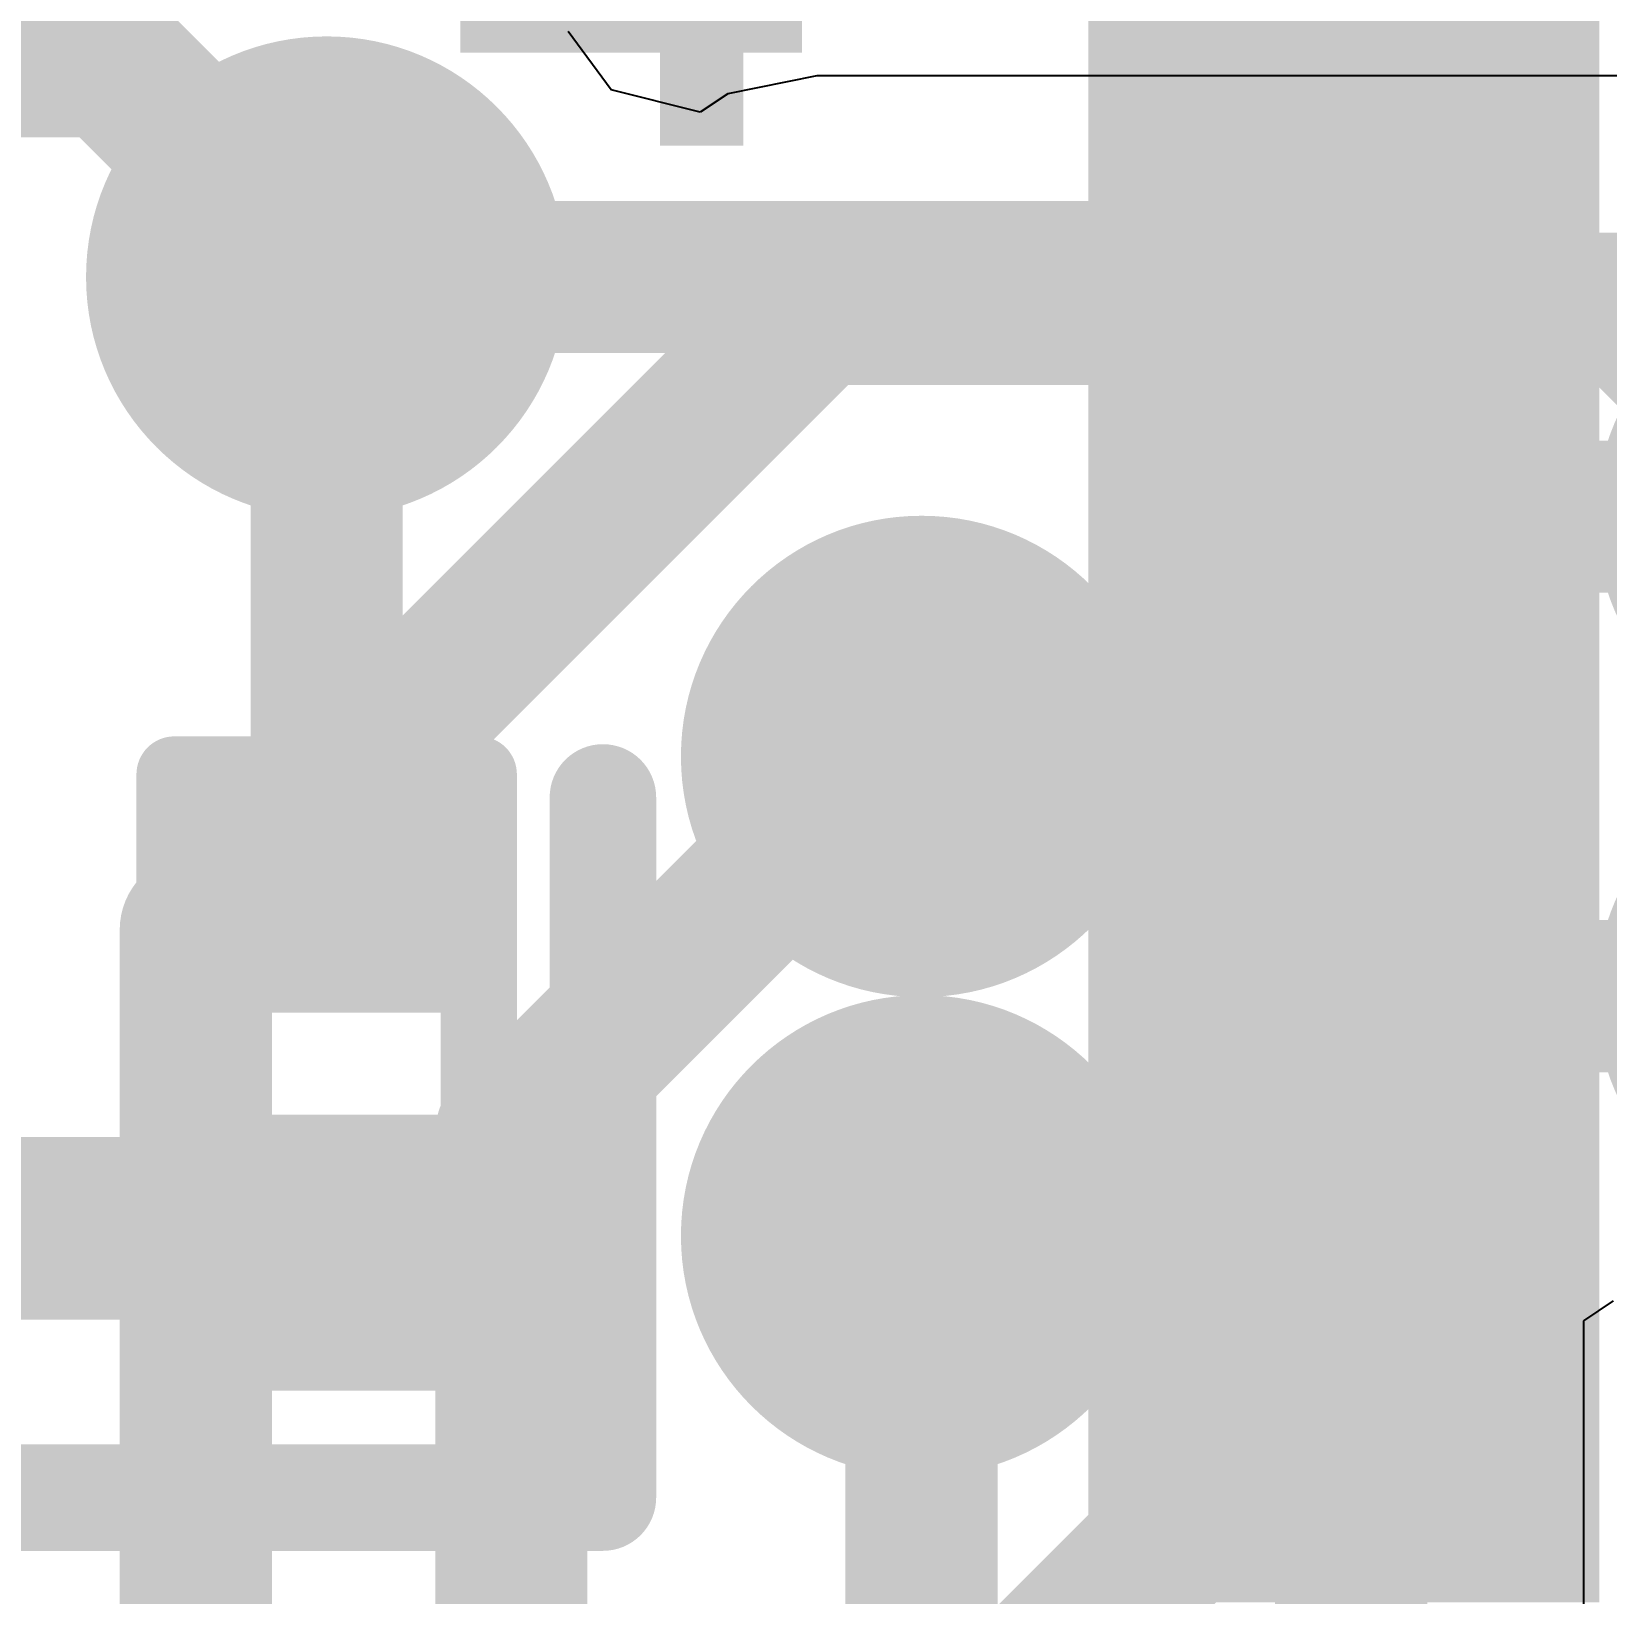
# Model space of a CAD drawing. Header units: inches. Extents: x -18 to 237, y -41 to 211.
# Drawn here: x 14.537 to 17.165, y 52.218 to 54.824 of the extents above; entities that cross this region are included whole.
import ezdxf

# ---------------------------------------------------------------- set-up
doc = ezdxf.new("R2010")
doc.units = ezdxf.units.IN
for name, color, linetype in [('Bottom Layer', 5, 'Continuous'), ('Bottom Solder', 6, 'Continuous'), ('Drill Drawing', 1, 'Continuous'), ('Top Layer', 1, 'Continuous'), ('Top Overlay', 2, 'Continuous'), ('Top Paste', 8, 'Continuous'), ('Top Solder', 216, 'Continuous'), ('Via Holes', 16, 'Continuous')]:
    doc.layers.add(name, color=color, linetype=linetype)
doc.styles.add('Arial_Bold', font='', dxfattribs={"height": 0.2})
doc.styles.get('Arial_Bold').set_extended_font_data('Arial', bold=True)

# ---------------------------------------------------------------- blocks, each defined once
blk = doc.blocks.new('56_QFN__7_7__28')
at = {"layer": 'Top Layer'}
for points in [[(-3.75000012, -0.08999982), (-3.09999888, -0.08999982), (-3.09999888, -0.30999938), (-3.75000012, -0.30999938)], [(-3.75000012, -0.48999902), (-3.09999888, -0.48999902), (-3.09999888, -0.7099985799999999), (-3.75000012, -0.7099985799999999)], [(-3.75000012, -0.89000076), (-3.09999888, -0.89000076), (-3.09999888, -1.11000032), (-3.75000012, -1.11000032)], [(-3.75000012, -1.28999996), (-3.09999888, -1.28999996), (-3.09999888, -1.50999952), (-3.75000012, -1.50999952)], [(-3.75000012, -1.6900017), (-3.09999888, -1.6900017), (-3.09999888, -1.91000126), (-3.75000012, -1.91000126)], [(-3.75000012, -2.0900009), (-3.09999888, -2.0900009), (-3.09999888, -2.31000046), (-3.75000012, -2.31000046)], [(-3.75000012, -2.4900001), (-3.09999888, -2.4900001), (-3.09999888, -2.70999966), (-3.75000012, -2.70999966)]]:
    blk.add_hatch(color=1, dxfattribs=at).paths.add_polyline_path(points)
at = {"layer": 'Top Paste'}
for points in [[(-3.75000012, -0.08999982), (-3.09999888, -0.08999982), (-3.09999888, -0.30999938), (-3.75000012, -0.30999938)], [(-3.75000012, -0.48999902), (-3.09999888, -0.48999902), (-3.09999888, -0.7099985799999999), (-3.75000012, -0.7099985799999999)], [(-3.75000012, -0.89000076), (-3.09999888, -0.89000076), (-3.09999888, -1.11000032), (-3.75000012, -1.11000032)], [(-3.75000012, -1.28999996), (-3.09999888, -1.28999996), (-3.09999888, -1.50999952), (-3.75000012, -1.50999952)], [(-3.75000012, -1.6900017), (-3.09999888, -1.6900017), (-3.09999888, -1.91000126), (-3.75000012, -1.91000126)], [(-3.75000012, -2.0900009), (-3.09999888, -2.0900009), (-3.09999888, -2.31000046), (-3.75000012, -2.31000046)], [(-3.75000012, -2.4900001), (-3.09999888, -2.4900001), (-3.09999888, -2.70999966), (-3.75000012, -2.70999966)]]:
    blk.add_hatch(color=8, dxfattribs=at).paths.add_polyline_path(points)
at = {"layer": 'Top Solder'}
for points in [[(-3.85160012, 0.01160018), (-2.99839888, 0.01160018), (-2.99839888, -0.41159938), (-3.85160012, -0.41159938)], [(-3.85160012, -0.38839902), (-2.99839888, -0.38839902), (-2.99839888, -0.81159858), (-3.85160012, -0.81159858)], [(-3.85160012, -0.78840076), (-2.99839888, -0.78840076), (-2.99839888, -1.21160032), (-3.85160012, -1.21160032)], [(-3.85160012, -1.18839996), (-2.99839888, -1.18839996), (-2.99839888, -1.61159952), (-3.85160012, -1.61159952)], [(-3.85160012, -1.5884017), (-2.99839888, -1.5884017), (-2.99839888, -2.01160126), (-3.85160012, -2.01160126)], [(-3.85160012, -1.9884009), (-2.99839888, -1.9884009), (-2.99839888, -2.41160046), (-3.85160012, -2.41160046)], [(-3.85160012, -2.3884001), (-2.99839888, -2.3884001), (-2.99839888, -2.81159966), (-3.85160012, -2.81159966)]]:
    blk.add_hatch(color=216, dxfattribs=at).paths.add_polyline_path(points)
blk = doc.blocks.new('R___0201_47')
at = {"layer": 'Top Layer'}
for points in [[(-0.40999791, 0.18499963), (-0.13999845, 0.18499963), (-0.13999845, -0.18499963), (-0.40999791, -0.18499963)], [(0.14000099, 0.18499963), (0.41000045, 0.18499963), (0.41000045, -0.18499963), (0.14000099, -0.18499963)]]:
    blk.add_hatch(color=1, dxfattribs=at).paths.add_polyline_path(points)
at = {"layer": 'Top Paste'}
for points in [[(-0.40999791, 0.18499963), (-0.13999845, 0.18499963), (-0.13999845, -0.18499963), (-0.40999791, -0.18499963)], [(0.14000099, 0.18499963), (0.41000045, 0.18499963), (0.41000045, -0.18499963), (0.14000099, -0.18499963)]]:
    blk.add_hatch(color=8, dxfattribs=at).paths.add_polyline_path(points)
at = {"layer": 'Top Solder'}
for points in [[(-0.46499907, 0.24000079), (-0.08499729, 0.24000079), (-0.08499729, -0.24000079), (-0.46499907, -0.24000079)], [(0.08499983, 0.24000079), (0.46500161, 0.24000079), (0.46500161, -0.24000079), (0.08499983, -0.24000079)]]:
    blk.add_hatch(color=216, dxfattribs=at).paths.add_polyline_path(points)
at = {"layer": 'Top Overlay'}
for points in [[(0.4826, 0.254, 0.127, 0.127, 0), (-0.4826, 0.254, 0.127, 0.127, 0)], [(-0.4826, -0.254, 0.127, 0.127, 0), (-0.4826, 0.254, 0.127, 0.127, 0)], [(0.4826, -0.254, 0.127, 0.127, 0), (0.4826, 0.254, 0.127, 0.127, 0)], [(0.4826, -0.254, 0.127, 0.127, 0), (-0.4826, -0.254, 0.127, 0.127, 0)]]:
    blk.add_lwpolyline(points, format="xyseb", dxfattribs=at)
for points in [[(-0.51435, 0.254, 0.0635, 0.0635, 1), (-0.4508499999999999, 0.254, 0.0635, 0.0635, 1)], [(-0.51435, 0.254, 0.0635, 0.0635, 1), (-0.4508499999999999, 0.254, 0.0635, 0.0635, 1)], [(0.4508499999999999, 0.254, 0.0635, 0.0635, 1), (0.51435, 0.254, 0.0635, 0.0635, 1)], [(0.4508499999999999, 0.254, 0.0635, 0.0635, 1), (0.51435, 0.254, 0.0635, 0.0635, 1)], [(-0.51435, -0.254, 0.0635, 0.0635, 1), (-0.4508499999999999, -0.254, 0.0635, 0.0635, 1)], [(-0.51435, -0.254, 0.0635, 0.0635, 1), (-0.4508499999999999, -0.254, 0.0635, 0.0635, 1)], [(0.4508499999999999, -0.254, 0.0635, 0.0635, 1), (0.51435, -0.254, 0.0635, 0.0635, 1)], [(0.4508499999999999, -0.254, 0.0635, 0.0635, 1), (0.51435, -0.254, 0.0635, 0.0635, 1)]]:
    blk.add_lwpolyline(points, format="xyseb", close=True, dxfattribs=at)

msp = doc.modelspace()

# ---------------------------------------------------------------- hatches: boundary and pattern name
at = {"layer": 'Bottom Layer'}
h = msp.add_hatch(color=5, dxfattribs=at)
edge = h.paths.add_edge_path()
edge.add_arc((15.0292054, 54.41468669999999), 0.2999994, 0, 360)
h = msp.add_hatch(color=5, dxfattribs=at)
edge = h.paths.add_edge_path()
edge.add_arc((16.02207616, 53.61468322), 0.2999994, 0, 360)
h = msp.add_hatch(color=5, dxfattribs=at)
edge = h.paths.add_edge_path()
edge.add_arc((16.02207616, 52.81468482), 0.2999994, 0, 360)
at = {"layer": 'Bottom Solder'}
h = msp.add_hatch(color=6, dxfattribs=at)
edge = h.paths.add_edge_path()
edge.add_arc((15.0292054, 54.41468669999999), 0.4015993999999999, 0, 360)
h = msp.add_hatch(color=6, dxfattribs=at)
edge = h.paths.add_edge_path()
edge.add_arc((17.54873554, 54.01468496), 0.4015993999999999, 0, 360)
h = msp.add_hatch(color=6, dxfattribs=at)
edge = h.paths.add_edge_path()
edge.add_arc((16.02207616, 53.61468322), 0.4015993999999999, 0, 360)
h = msp.add_hatch(color=6, dxfattribs=at)
edge = h.paths.add_edge_path()
edge.add_arc((17.54873554, 53.21468402), 0.4015993999999999, 0, 360)
h = msp.add_hatch(color=6, dxfattribs=at)
edge = h.paths.add_edge_path()
edge.add_arc((16.02207616, 52.81468482), 0.4015993999999999, 0, 360)
at = {"layer": 'Top Layer'}
h = msp.add_hatch(color=1, dxfattribs=at)
edge = h.paths.add_edge_path()
edge.add_arc((15.0292054, 54.41468669999999), 0.2999994, 0, 360)
h = msp.add_hatch(color=1, dxfattribs=at)
edge = h.paths.add_edge_path()
edge.add_arc((16.02207616, 53.61468322), 0.2999994, 0, 360)
h = msp.add_hatch(color=1, dxfattribs=at)
edge = h.paths.add_edge_path()
edge.add_arc((16.02207616, 52.81468482), 0.2999994, 0, 360)
at = {"layer": 'Top Solder'}
h = msp.add_hatch(color=216, dxfattribs=at)
edge = h.paths.add_edge_path()
edge.add_arc((15.0292054, 54.41468669999999), 0.4015993999999999, 0, 360)
h = msp.add_hatch(color=216, dxfattribs=at)
edge = h.paths.add_edge_path()
edge.add_arc((17.54873554, 54.01468496), 0.4015993999999999, 0, 360)
h = msp.add_hatch(color=216, dxfattribs=at)
edge = h.paths.add_edge_path()
edge.add_arc((16.02207616, 53.61468322), 0.4015993999999999, 0, 360)
h = msp.add_hatch(color=216, dxfattribs=at)
edge = h.paths.add_edge_path()
edge.add_arc((17.54873554, 53.21468402), 0.4015993999999999, 0, 360)
h = msp.add_hatch(color=216, dxfattribs=at)
edge = h.paths.add_edge_path()
edge.add_arc((16.02207616, 52.81468482), 0.4015993999999999, 0, 360)
at = {"layer": 'Via Holes'}
h = msp.add_hatch(color=7, dxfattribs=at)
edge = h.paths.add_edge_path()
edge.add_arc((15.0292054, 54.41468669999999), 0.1499997, 0, 360)
h = msp.add_hatch(color=7, dxfattribs=at)
edge = h.paths.add_edge_path()
edge.add_arc((16.02207616, 53.61468322), 0.1499997, 0, 360)
h = msp.add_hatch(color=7, dxfattribs=at)
edge = h.paths.add_edge_path()
edge.add_arc((16.02207616, 52.81468482), 0.1499997, 0, 360)

# ---------------------------------------------------------------- linework, layer by layer
at = {"layer": 'Bottom Layer'}
for p, q in [((15.50402792, 54.72719813999999), (15.43204178, 54.82467826)), ((15.84735718, 54.75023594), (15.6986986, 54.72066525999999)), ((17.20164962, 54.75023594), (15.84735718, 54.75023594)), ((15.65239186, 54.68972298), (15.50402792, 54.72719813999999)), ((15.6986986, 54.72066525999999), (15.65239186, 54.68972298)), ((17.12754512, 52.67279533999999), (17.17715386, 52.70616586)), ((17.12754512, 49.36056168), (17.12754512, 52.67279533999999))]:
    msp.add_line(p, q, dxfattribs=at)
for points in [[(13.05811714, 54.77469359999999, 0.254, 0.254, 0), (14.6691985, 54.77469359999999, 0.254, 0.254, 0)], [(14.6691985, 54.77469359999999, 0.254, 0.254, 0), (15.0292054, 54.41468669999999, 0.254, 0.254, 0)], [(14.81077302, 53.32518672, 0.254, 0.254, 0), (15.84735718, 54.36177087999999, 0.254, 0.254, 0)], [(15.84735718, 54.36177087999999, 0.254, 0.254, 0), (17.20164962, 54.36177087999999, 0.254, 0.254, 0)], [(17.20164962, 54.36177087999999, 0.254, 0.254, 0), (17.54873554, 54.01468496, 0.254, 0.254, 0)], [(15.33742678, 52.98534995999999, 0.254, 0.254, 0), (15.96676004, 53.61468322, 0.254, 0.254, 0)], [(15.96676004, 53.61468322, 0.254, 0.254, 0), (16.02207616, 53.61468322, 0.254, 0.254, 0)], [(14.81077302, 48.11873536, 0.254, 0.254, 0), (14.81077302, 53.32518672, 0.254, 0.254, 0)], [(16.73908006, 52.99334080000001, 0.254, 0.254, 0), (16.96042328, 53.21468402, 0.254, 0.254, 0)], [(16.96042328, 53.21468402, 0.254, 0.254, 0), (17.54873554, 53.21468402, 0.254, 0.254, 0)], [(15.33742678, 48.49222458, 0.254, 0.254, 0), (15.33742678, 52.98534995999999, 0.254, 0.254, 0)], [(16.73908006, 49.19965522, 0.254, 0.254, 0), (16.73908006, 52.99334080000001, 0.254, 0.254, 0)], [(16.02207616, 49.07045304, 0.254, 0.254, 0), (16.02207616, 52.81468482, 0.254, 0.254, 0)]]:
    msp.add_lwpolyline(points, format="xyseb", dxfattribs=at)
for points in [[(14.6056985, 54.77469359999999, 0.127, 0.127, 1), (14.7326985, 54.77469359999999, 0.127, 0.127, 1)], [(14.6056985, 54.77469359999999, 0.127, 0.127, 1), (14.7326985, 54.77469359999999, 0.127, 0.127, 1)], [(14.9657054, 54.41468669999999, 0.127, 0.127, 1), (15.0927054, 54.41468669999999, 0.127, 0.127, 1)], [(15.78385718, 54.36177087999999, 0.127, 0.127, 1), (15.91085718, 54.36177087999999, 0.127, 0.127, 1)], [(15.78385718, 54.36177087999999, 0.127, 0.127, 1), (15.91085718, 54.36177087999999, 0.127, 0.127, 1)], [(17.13814962, 54.36177087999999, 0.127, 0.127, 1), (17.26514962, 54.36177087999999, 0.127, 0.127, 1)], [(17.13814962, 54.36177087999999, 0.127, 0.127, 1), (17.26514962, 54.36177087999999, 0.127, 0.127, 1)], [(15.90326004, 53.61468322, 0.127, 0.127, 1), (16.03026004, 53.61468322, 0.127, 0.127, 1)], [(15.90326004, 53.61468322, 0.127, 0.127, 1), (16.03026004, 53.61468322, 0.127, 0.127, 1)], [(15.95857616, 53.61468322, 0.127, 0.127, 1), (16.08557616, 53.61468322, 0.127, 0.127, 1)], [(14.74727302, 53.32518672, 0.127, 0.127, 1), (14.87427302, 53.32518672, 0.127, 0.127, 1)], [(14.74727302, 53.32518672, 0.127, 0.127, 1), (14.87427302, 53.32518672, 0.127, 0.127, 1)], [(16.89692328, 53.21468402, 0.127, 0.127, 1), (17.02392328, 53.21468402, 0.127, 0.127, 1)], [(16.89692328, 53.21468402, 0.127, 0.127, 1), (17.02392328, 53.21468402, 0.127, 0.127, 1)], [(15.27392678, 52.98534995999999, 0.127, 0.127, 1), (15.40092678, 52.98534995999999, 0.127, 0.127, 1)], [(15.27392678, 52.98534995999999, 0.127, 0.127, 1), (15.40092678, 52.98534995999999, 0.127, 0.127, 1)], [(16.67558006, 52.99334080000001, 0.127, 0.127, 1), (16.80258006, 52.99334080000001, 0.127, 0.127, 1)], [(16.67558006, 52.99334080000001, 0.127, 0.127, 1), (16.80258006, 52.99334080000001, 0.127, 0.127, 1)], [(15.95857616, 52.81468482, 0.127, 0.127, 1), (16.08557616, 52.81468482, 0.127, 0.127, 1)]]:
    msp.add_lwpolyline(points, format="xyseb", close=True, dxfattribs=at)
at = {"layer": 'Drill Drawing'}
for points in [[(14.9022054, 54.5416867, 0.0508, 0.0508, 0), (15.0292054, 54.66868669999999, 0.0508, 0.0508, 0)], [(15.0292054, 54.66868669999999, 0.0508, 0.0508, 0), (15.1562054, 54.5416867, 0.0508, 0.0508, 0)], [(14.9530054, 54.4908867, 0.0508, 0.0508, 0), (15.0292054, 54.5670867, 0.0508, 0.0508, 0)], [(15.0292054, 54.5670867, 0.0508, 0.0508, 0), (15.1054054, 54.4908867, 0.0508, 0.0508, 0)], [(14.7752054, 54.5416867, 0.0508, 0.0508, 0), (14.9022054, 54.41468669999999, 0.0508, 0.0508, 0)], [(14.7752054, 54.5416867, 0.0508, 0.0508, 0), (14.9022054, 54.5416867, 0.0508, 0.0508, 0)], [(15.1562054, 54.5416867, 0.0508, 0.0508, 0), (15.2832054, 54.5416867, 0.0508, 0.0508, 0)], [(15.1562054, 54.41468669999999, 0.0508, 0.0508, 0), (15.2832054, 54.5416867, 0.0508, 0.0508, 0)], [(14.8768054, 54.4908867, 0.0508, 0.0508, 0), (14.9530054, 54.41468669999999, 0.0508, 0.0508, 0)], [(14.8768054, 54.4908867, 0.0508, 0.0508, 0), (14.9530054, 54.4908867, 0.0508, 0.0508, 0)], [(15.1054054, 54.4908867, 0.0508, 0.0508, 0), (15.1816054, 54.4908867, 0.0508, 0.0508, 0)], [(15.1054054, 54.41468669999999, 0.0508, 0.0508, 0), (15.1816054, 54.4908867, 0.0508, 0.0508, 0)], [(14.7752054, 54.28768669999999, 0.0508, 0.0508, 0), (14.9022054, 54.41468669999999, 0.0508, 0.0508, 0)], [(14.8768054, 54.3384867, 0.0508, 0.0508, 0), (14.9530054, 54.41468669999999, 0.0508, 0.0508, 0)], [(15.1054054, 54.41468669999999, 0.0508, 0.0508, 0), (15.1816054, 54.3384867, 0.0508, 0.0508, 0)], [(15.1562054, 54.41468669999999, 0.0508, 0.0508, 0), (15.2832054, 54.28768669999999, 0.0508, 0.0508, 0)], [(14.8768054, 54.3384867, 0.0508, 0.0508, 0), (14.9530054, 54.3384867, 0.0508, 0.0508, 0)], [(14.9530054, 54.3384867, 0.0508, 0.0508, 0), (15.0292054, 54.2622867, 0.0508, 0.0508, 0)], [(15.0292054, 54.2622867, 0.0508, 0.0508, 0), (15.1054054, 54.3384867, 0.0508, 0.0508, 0)], [(15.1054054, 54.3384867, 0.0508, 0.0508, 0), (15.1816054, 54.3384867, 0.0508, 0.0508, 0)], [(14.7752054, 54.28768669999999, 0.0508, 0.0508, 0), (14.9022054, 54.28768669999999, 0.0508, 0.0508, 0)], [(14.9022054, 54.28768669999999, 0.0508, 0.0508, 0), (15.0292054, 54.1606867, 0.0508, 0.0508, 0)], [(15.0292054, 54.1606867, 0.0508, 0.0508, 0), (15.1562054, 54.28768669999999, 0.0508, 0.0508, 0)], [(15.1562054, 54.28768669999999, 0.0508, 0.0508, 0), (15.2832054, 54.28768669999999, 0.0508, 0.0508, 0)], [(15.89507616, 53.74168321999999, 0.0508, 0.0508, 0), (16.02207616, 53.86868322, 0.0508, 0.0508, 0)], [(16.02207616, 53.86868322, 0.0508, 0.0508, 0), (16.14907616, 53.74168321999999, 0.0508, 0.0508, 0)], [(15.94587616, 53.69088322, 0.0508, 0.0508, 0), (16.02207616, 53.76708322, 0.0508, 0.0508, 0)], [(16.02207616, 53.76708322, 0.0508, 0.0508, 0), (16.09827616, 53.69088322, 0.0508, 0.0508, 0)], [(15.76807616, 53.74168321999999, 0.0508, 0.0508, 0), (15.89507616, 53.61468322, 0.0508, 0.0508, 0)], [(15.76807616, 53.74168321999999, 0.0508, 0.0508, 0), (15.89507616, 53.74168321999999, 0.0508, 0.0508, 0)], [(16.14907616, 53.74168321999999, 0.0508, 0.0508, 0), (16.27607616, 53.74168321999999, 0.0508, 0.0508, 0)], [(16.14907616, 53.61468322, 0.0508, 0.0508, 0), (16.27607616, 53.74168321999999, 0.0508, 0.0508, 0)], [(15.86967616, 53.69088322, 0.0508, 0.0508, 0), (15.94587616, 53.61468322, 0.0508, 0.0508, 0)], [(15.86967616, 53.69088322, 0.0508, 0.0508, 0), (15.94587616, 53.69088322, 0.0508, 0.0508, 0)], [(16.09827616, 53.69088322, 0.0508, 0.0508, 0), (16.17447616, 53.69088322, 0.0508, 0.0508, 0)], [(16.09827616, 53.61468322, 0.0508, 0.0508, 0), (16.17447616, 53.69088322, 0.0508, 0.0508, 0)], [(15.76807616, 53.48768322, 0.0508, 0.0508, 0), (15.89507616, 53.61468322, 0.0508, 0.0508, 0)], [(15.86967616, 53.53848321999999, 0.0508, 0.0508, 0), (15.94587616, 53.61468322, 0.0508, 0.0508, 0)], [(16.09827616, 53.61468322, 0.0508, 0.0508, 0), (16.17447616, 53.53848321999999, 0.0508, 0.0508, 0)], [(16.14907616, 53.61468322, 0.0508, 0.0508, 0), (16.27607616, 53.48768322, 0.0508, 0.0508, 0)], [(15.86967616, 53.53848321999999, 0.0508, 0.0508, 0), (15.94587616, 53.53848321999999, 0.0508, 0.0508, 0)], [(15.94587616, 53.53848321999999, 0.0508, 0.0508, 0), (16.02207616, 53.46228322, 0.0508, 0.0508, 0)], [(16.02207616, 53.46228322, 0.0508, 0.0508, 0), (16.09827616, 53.53848321999999, 0.0508, 0.0508, 0)], [(16.09827616, 53.53848321999999, 0.0508, 0.0508, 0), (16.17447616, 53.53848321999999, 0.0508, 0.0508, 0)], [(15.76807616, 53.48768322, 0.0508, 0.0508, 0), (15.89507616, 53.48768322, 0.0508, 0.0508, 0)], [(15.89507616, 53.48768322, 0.0508, 0.0508, 0), (16.02207616, 53.36068322, 0.0508, 0.0508, 0)], [(16.02207616, 53.36068322, 0.0508, 0.0508, 0), (16.14907616, 53.48768322, 0.0508, 0.0508, 0)], [(16.14907616, 53.48768322, 0.0508, 0.0508, 0), (16.27607616, 53.48768322, 0.0508, 0.0508, 0)], [(15.89507616, 52.94168482, 0.0508, 0.0508, 0), (16.02207616, 53.06868481999999, 0.0508, 0.0508, 0)], [(16.02207616, 53.06868481999999, 0.0508, 0.0508, 0), (16.14907616, 52.94168482, 0.0508, 0.0508, 0)], [(15.94587616, 52.89088482, 0.0508, 0.0508, 0), (16.02207616, 52.96708482, 0.0508, 0.0508, 0)], [(16.02207616, 52.96708482, 0.0508, 0.0508, 0), (16.09827616, 52.89088482, 0.0508, 0.0508, 0)], [(15.76807616, 52.94168482, 0.0508, 0.0508, 0), (15.89507616, 52.81468482, 0.0508, 0.0508, 0)], [(15.76807616, 52.94168482, 0.0508, 0.0508, 0), (15.89507616, 52.94168482, 0.0508, 0.0508, 0)], [(16.14907616, 52.94168482, 0.0508, 0.0508, 0), (16.27607616, 52.94168482, 0.0508, 0.0508, 0)], [(16.14907616, 52.81468482, 0.0508, 0.0508, 0), (16.27607616, 52.94168482, 0.0508, 0.0508, 0)], [(15.86967616, 52.89088482, 0.0508, 0.0508, 0), (15.94587616, 52.81468482, 0.0508, 0.0508, 0)], [(15.86967616, 52.89088482, 0.0508, 0.0508, 0), (15.94587616, 52.89088482, 0.0508, 0.0508, 0)], [(16.09827616, 52.89088482, 0.0508, 0.0508, 0), (16.17447616, 52.89088482, 0.0508, 0.0508, 0)], [(16.09827616, 52.81468482, 0.0508, 0.0508, 0), (16.17447616, 52.89088482, 0.0508, 0.0508, 0)], [(15.76807616, 52.68768481999999, 0.0508, 0.0508, 0), (15.89507616, 52.81468482, 0.0508, 0.0508, 0)], [(15.86967616, 52.73848482, 0.0508, 0.0508, 0), (15.94587616, 52.81468482, 0.0508, 0.0508, 0)], [(16.09827616, 52.81468482, 0.0508, 0.0508, 0), (16.17447616, 52.73848482, 0.0508, 0.0508, 0)], [(16.14907616, 52.81468482, 0.0508, 0.0508, 0), (16.27607616, 52.68768481999999, 0.0508, 0.0508, 0)], [(15.86967616, 52.73848482, 0.0508, 0.0508, 0), (15.94587616, 52.73848482, 0.0508, 0.0508, 0)], [(15.94587616, 52.73848482, 0.0508, 0.0508, 0), (16.02207616, 52.66228482, 0.0508, 0.0508, 0)], [(16.02207616, 52.66228482, 0.0508, 0.0508, 0), (16.09827616, 52.73848482, 0.0508, 0.0508, 0)], [(16.09827616, 52.73848482, 0.0508, 0.0508, 0), (16.17447616, 52.73848482, 0.0508, 0.0508, 0)], [(15.76807616, 52.68768481999999, 0.0508, 0.0508, 0), (15.89507616, 52.68768481999999, 0.0508, 0.0508, 0)], [(15.89507616, 52.68768481999999, 0.0508, 0.0508, 0), (16.02207616, 52.56068482, 0.0508, 0.0508, 0)], [(16.02207616, 52.56068482, 0.0508, 0.0508, 0), (16.14907616, 52.68768481999999, 0.0508, 0.0508, 0)], [(16.14907616, 52.68768481999999, 0.0508, 0.0508, 0), (16.27607616, 52.68768481999999, 0.0508, 0.0508, 0)]]:
    msp.add_lwpolyline(points, format="xyseb", dxfattribs=at)
for points in [[(15.0165054, 54.66868669999999, 0.0254, 0.0254, 1), (15.0419054, 54.66868669999999, 0.0254, 0.0254, 1)], [(15.0165054, 54.66868669999999, 0.0254, 0.0254, 1), (15.0419054, 54.66868669999999, 0.0254, 0.0254, 1)], [(15.0165054, 54.5670867, 0.0254, 0.0254, 1), (15.0419054, 54.5670867, 0.0254, 0.0254, 1)], [(15.0165054, 54.5670867, 0.0254, 0.0254, 1), (15.0419054, 54.5670867, 0.0254, 0.0254, 1)], [(14.7625054, 54.5416867, 0.0254, 0.0254, 1), (14.7879054, 54.5416867, 0.0254, 0.0254, 1)], [(14.7625054, 54.5416867, 0.0254, 0.0254, 1), (14.7879054, 54.5416867, 0.0254, 0.0254, 1)], [(14.8895054, 54.5416867, 0.0254, 0.0254, 1), (14.9149054, 54.5416867, 0.0254, 0.0254, 1)], [(14.8895054, 54.5416867, 0.0254, 0.0254, 1), (14.9149054, 54.5416867, 0.0254, 0.0254, 1)], [(15.1435054, 54.5416867, 0.0254, 0.0254, 1), (15.1689054, 54.5416867, 0.0254, 0.0254, 1)], [(15.1435054, 54.5416867, 0.0254, 0.0254, 1), (15.1689054, 54.5416867, 0.0254, 0.0254, 1)], [(15.2705054, 54.5416867, 0.0254, 0.0254, 1), (15.2959054, 54.5416867, 0.0254, 0.0254, 1)], [(15.2705054, 54.5416867, 0.0254, 0.0254, 1), (15.2959054, 54.5416867, 0.0254, 0.0254, 1)], [(14.8641054, 54.4908867, 0.0254, 0.0254, 1), (14.8895054, 54.4908867, 0.0254, 0.0254, 1)], [(14.8641054, 54.4908867, 0.0254, 0.0254, 1), (14.8895054, 54.4908867, 0.0254, 0.0254, 1)], [(14.9403054, 54.4908867, 0.0254, 0.0254, 1), (14.9657054, 54.4908867, 0.0254, 0.0254, 1)], [(14.9403054, 54.4908867, 0.0254, 0.0254, 1), (14.9657054, 54.4908867, 0.0254, 0.0254, 1)], [(15.0927054, 54.4908867, 0.0254, 0.0254, 1), (15.1181054, 54.4908867, 0.0254, 0.0254, 1)], [(15.0927054, 54.4908867, 0.0254, 0.0254, 1), (15.1181054, 54.4908867, 0.0254, 0.0254, 1)], [(15.1689054, 54.4908867, 0.0254, 0.0254, 1), (15.1943054, 54.4908867, 0.0254, 0.0254, 1)], [(15.1689054, 54.4908867, 0.0254, 0.0254, 1), (15.1943054, 54.4908867, 0.0254, 0.0254, 1)], [(14.8895054, 54.41468669999999, 0.0254, 0.0254, 1), (14.9149054, 54.41468669999999, 0.0254, 0.0254, 1)], [(14.8895054, 54.41468669999999, 0.0254, 0.0254, 1), (14.9149054, 54.41468669999999, 0.0254, 0.0254, 1)], [(14.9403054, 54.41468669999999, 0.0254, 0.0254, 1), (14.9657054, 54.41468669999999, 0.0254, 0.0254, 1)], [(14.9403054, 54.41468669999999, 0.0254, 0.0254, 1), (14.9657054, 54.41468669999999, 0.0254, 0.0254, 1)], [(15.0927054, 54.41468669999999, 0.0254, 0.0254, 1), (15.1181054, 54.41468669999999, 0.0254, 0.0254, 1)], [(15.0927054, 54.41468669999999, 0.0254, 0.0254, 1), (15.1181054, 54.41468669999999, 0.0254, 0.0254, 1)], [(15.1435054, 54.41468669999999, 0.0254, 0.0254, 1), (15.1689054, 54.41468669999999, 0.0254, 0.0254, 1)], [(15.1435054, 54.41468669999999, 0.0254, 0.0254, 1), (15.1689054, 54.41468669999999, 0.0254, 0.0254, 1)], [(14.8641054, 54.3384867, 0.0254, 0.0254, 1), (14.8895054, 54.3384867, 0.0254, 0.0254, 1)], [(14.8641054, 54.3384867, 0.0254, 0.0254, 1), (14.8895054, 54.3384867, 0.0254, 0.0254, 1)], [(14.9403054, 54.3384867, 0.0254, 0.0254, 1), (14.9657054, 54.3384867, 0.0254, 0.0254, 1)], [(14.9403054, 54.3384867, 0.0254, 0.0254, 1), (14.9657054, 54.3384867, 0.0254, 0.0254, 1)], [(15.0927054, 54.3384867, 0.0254, 0.0254, 1), (15.1181054, 54.3384867, 0.0254, 0.0254, 1)], [(15.0927054, 54.3384867, 0.0254, 0.0254, 1), (15.1181054, 54.3384867, 0.0254, 0.0254, 1)], [(15.1689054, 54.3384867, 0.0254, 0.0254, 1), (15.1943054, 54.3384867, 0.0254, 0.0254, 1)], [(15.1689054, 54.3384867, 0.0254, 0.0254, 1), (15.1943054, 54.3384867, 0.0254, 0.0254, 1)], [(14.7625054, 54.28768669999999, 0.0254, 0.0254, 1), (14.7879054, 54.28768669999999, 0.0254, 0.0254, 1)], [(14.7625054, 54.28768669999999, 0.0254, 0.0254, 1), (14.7879054, 54.28768669999999, 0.0254, 0.0254, 1)], [(14.8895054, 54.28768669999999, 0.0254, 0.0254, 1), (14.9149054, 54.28768669999999, 0.0254, 0.0254, 1)], [(14.8895054, 54.28768669999999, 0.0254, 0.0254, 1), (14.9149054, 54.28768669999999, 0.0254, 0.0254, 1)], [(15.1435054, 54.28768669999999, 0.0254, 0.0254, 1), (15.1689054, 54.28768669999999, 0.0254, 0.0254, 1)], [(15.1435054, 54.28768669999999, 0.0254, 0.0254, 1), (15.1689054, 54.28768669999999, 0.0254, 0.0254, 1)], [(15.2705054, 54.28768669999999, 0.0254, 0.0254, 1), (15.2959054, 54.28768669999999, 0.0254, 0.0254, 1)], [(15.2705054, 54.28768669999999, 0.0254, 0.0254, 1), (15.2959054, 54.28768669999999, 0.0254, 0.0254, 1)], [(15.0165054, 54.2622867, 0.0254, 0.0254, 1), (15.0419054, 54.2622867, 0.0254, 0.0254, 1)], [(15.0165054, 54.2622867, 0.0254, 0.0254, 1), (15.0419054, 54.2622867, 0.0254, 0.0254, 1)], [(15.0165054, 54.1606867, 0.0254, 0.0254, 1), (15.0419054, 54.1606867, 0.0254, 0.0254, 1)], [(15.0165054, 54.1606867, 0.0254, 0.0254, 1), (15.0419054, 54.1606867, 0.0254, 0.0254, 1)], [(16.00937616, 53.86868322, 0.0254, 0.0254, 1), (16.03477616, 53.86868322, 0.0254, 0.0254, 1)], [(16.00937616, 53.86868322, 0.0254, 0.0254, 1), (16.03477616, 53.86868322, 0.0254, 0.0254, 1)], [(16.00937616, 53.76708322, 0.0254, 0.0254, 1), (16.03477616, 53.76708322, 0.0254, 0.0254, 1)], [(16.00937616, 53.76708322, 0.0254, 0.0254, 1), (16.03477616, 53.76708322, 0.0254, 0.0254, 1)], [(15.75537616, 53.74168321999999, 0.0254, 0.0254, 1), (15.78077616, 53.74168321999999, 0.0254, 0.0254, 1)], [(15.75537616, 53.74168321999999, 0.0254, 0.0254, 1), (15.78077616, 53.74168321999999, 0.0254, 0.0254, 1)], [(15.88237616, 53.74168321999999, 0.0254, 0.0254, 1), (15.90777616, 53.74168321999999, 0.0254, 0.0254, 1)], [(15.88237616, 53.74168321999999, 0.0254, 0.0254, 1), (15.90777616, 53.74168321999999, 0.0254, 0.0254, 1)], [(16.13637616, 53.74168321999999, 0.0254, 0.0254, 1), (16.16177616, 53.74168321999999, 0.0254, 0.0254, 1)], [(16.13637616, 53.74168321999999, 0.0254, 0.0254, 1), (16.16177616, 53.74168321999999, 0.0254, 0.0254, 1)], [(16.26337616, 53.74168321999999, 0.0254, 0.0254, 1), (16.28877616, 53.74168321999999, 0.0254, 0.0254, 1)], [(16.26337616, 53.74168321999999, 0.0254, 0.0254, 1), (16.28877616, 53.74168321999999, 0.0254, 0.0254, 1)], [(15.85697616, 53.69088322, 0.0254, 0.0254, 1), (15.88237616, 53.69088322, 0.0254, 0.0254, 1)], [(15.85697616, 53.69088322, 0.0254, 0.0254, 1), (15.88237616, 53.69088322, 0.0254, 0.0254, 1)], [(15.93317616, 53.69088322, 0.0254, 0.0254, 1), (15.95857616, 53.69088322, 0.0254, 0.0254, 1)], [(15.93317616, 53.69088322, 0.0254, 0.0254, 1), (15.95857616, 53.69088322, 0.0254, 0.0254, 1)], [(16.08557616, 53.69088322, 0.0254, 0.0254, 1), (16.11097616, 53.69088322, 0.0254, 0.0254, 1)], [(16.08557616, 53.69088322, 0.0254, 0.0254, 1), (16.11097616, 53.69088322, 0.0254, 0.0254, 1)], [(16.16177616, 53.69088322, 0.0254, 0.0254, 1), (16.18717616, 53.69088322, 0.0254, 0.0254, 1)], [(16.16177616, 53.69088322, 0.0254, 0.0254, 1), (16.18717616, 53.69088322, 0.0254, 0.0254, 1)], [(15.88237616, 53.61468322, 0.0254, 0.0254, 1), (15.90777616, 53.61468322, 0.0254, 0.0254, 1)], [(15.88237616, 53.61468322, 0.0254, 0.0254, 1), (15.90777616, 53.61468322, 0.0254, 0.0254, 1)], [(15.93317616, 53.61468322, 0.0254, 0.0254, 1), (15.95857616, 53.61468322, 0.0254, 0.0254, 1)], [(15.93317616, 53.61468322, 0.0254, 0.0254, 1), (15.95857616, 53.61468322, 0.0254, 0.0254, 1)], [(16.08557616, 53.61468322, 0.0254, 0.0254, 1), (16.11097616, 53.61468322, 0.0254, 0.0254, 1)], [(16.08557616, 53.61468322, 0.0254, 0.0254, 1), (16.11097616, 53.61468322, 0.0254, 0.0254, 1)], [(16.13637616, 53.61468322, 0.0254, 0.0254, 1), (16.16177616, 53.61468322, 0.0254, 0.0254, 1)], [(16.13637616, 53.61468322, 0.0254, 0.0254, 1), (16.16177616, 53.61468322, 0.0254, 0.0254, 1)], [(15.85697616, 53.53848321999999, 0.0254, 0.0254, 1), (15.88237616, 53.53848321999999, 0.0254, 0.0254, 1)], [(15.85697616, 53.53848321999999, 0.0254, 0.0254, 1), (15.88237616, 53.53848321999999, 0.0254, 0.0254, 1)], [(15.93317616, 53.53848321999999, 0.0254, 0.0254, 1), (15.95857616, 53.53848321999999, 0.0254, 0.0254, 1)], [(15.93317616, 53.53848321999999, 0.0254, 0.0254, 1), (15.95857616, 53.53848321999999, 0.0254, 0.0254, 1)], [(16.08557616, 53.53848321999999, 0.0254, 0.0254, 1), (16.11097616, 53.53848321999999, 0.0254, 0.0254, 1)], [(16.08557616, 53.53848321999999, 0.0254, 0.0254, 1), (16.11097616, 53.53848321999999, 0.0254, 0.0254, 1)], [(16.16177616, 53.53848321999999, 0.0254, 0.0254, 1), (16.18717616, 53.53848321999999, 0.0254, 0.0254, 1)], [(16.16177616, 53.53848321999999, 0.0254, 0.0254, 1), (16.18717616, 53.53848321999999, 0.0254, 0.0254, 1)], [(15.75537616, 53.48768322, 0.0254, 0.0254, 1), (15.78077616, 53.48768322, 0.0254, 0.0254, 1)], [(15.75537616, 53.48768322, 0.0254, 0.0254, 1), (15.78077616, 53.48768322, 0.0254, 0.0254, 1)], [(15.88237616, 53.48768322, 0.0254, 0.0254, 1), (15.90777616, 53.48768322, 0.0254, 0.0254, 1)], [(15.88237616, 53.48768322, 0.0254, 0.0254, 1), (15.90777616, 53.48768322, 0.0254, 0.0254, 1)], [(16.13637616, 53.48768322, 0.0254, 0.0254, 1), (16.16177616, 53.48768322, 0.0254, 0.0254, 1)], [(16.13637616, 53.48768322, 0.0254, 0.0254, 1), (16.16177616, 53.48768322, 0.0254, 0.0254, 1)], [(16.26337616, 53.48768322, 0.0254, 0.0254, 1), (16.28877616, 53.48768322, 0.0254, 0.0254, 1)], [(16.26337616, 53.48768322, 0.0254, 0.0254, 1), (16.28877616, 53.48768322, 0.0254, 0.0254, 1)], [(16.00937616, 53.46228322, 0.0254, 0.0254, 1), (16.03477616, 53.46228322, 0.0254, 0.0254, 1)], [(16.00937616, 53.46228322, 0.0254, 0.0254, 1), (16.03477616, 53.46228322, 0.0254, 0.0254, 1)], [(16.00937616, 53.36068322, 0.0254, 0.0254, 1), (16.03477616, 53.36068322, 0.0254, 0.0254, 1)], [(16.00937616, 53.36068322, 0.0254, 0.0254, 1), (16.03477616, 53.36068322, 0.0254, 0.0254, 1)], [(16.00937616, 53.06868481999999, 0.0254, 0.0254, 1), (16.03477616, 53.06868481999999, 0.0254, 0.0254, 1)], [(16.00937616, 53.06868481999999, 0.0254, 0.0254, 1), (16.03477616, 53.06868481999999, 0.0254, 0.0254, 1)], [(16.00937616, 52.96708482, 0.0254, 0.0254, 1), (16.03477616, 52.96708482, 0.0254, 0.0254, 1)], [(16.00937616, 52.96708482, 0.0254, 0.0254, 1), (16.03477616, 52.96708482, 0.0254, 0.0254, 1)], [(15.75537616, 52.94168482, 0.0254, 0.0254, 1), (15.78077616, 52.94168482, 0.0254, 0.0254, 1)], [(15.75537616, 52.94168482, 0.0254, 0.0254, 1), (15.78077616, 52.94168482, 0.0254, 0.0254, 1)], [(15.88237616, 52.94168482, 0.0254, 0.0254, 1), (15.90777616, 52.94168482, 0.0254, 0.0254, 1)], [(15.88237616, 52.94168482, 0.0254, 0.0254, 1), (15.90777616, 52.94168482, 0.0254, 0.0254, 1)], [(16.13637616, 52.94168482, 0.0254, 0.0254, 1), (16.16177616, 52.94168482, 0.0254, 0.0254, 1)], [(16.13637616, 52.94168482, 0.0254, 0.0254, 1), (16.16177616, 52.94168482, 0.0254, 0.0254, 1)], [(16.26337616, 52.94168482, 0.0254, 0.0254, 1), (16.28877616, 52.94168482, 0.0254, 0.0254, 1)], [(16.26337616, 52.94168482, 0.0254, 0.0254, 1), (16.28877616, 52.94168482, 0.0254, 0.0254, 1)], [(15.85697616, 52.89088482, 0.0254, 0.0254, 1), (15.88237616, 52.89088482, 0.0254, 0.0254, 1)], [(15.85697616, 52.89088482, 0.0254, 0.0254, 1), (15.88237616, 52.89088482, 0.0254, 0.0254, 1)], [(15.93317616, 52.89088482, 0.0254, 0.0254, 1), (15.95857616, 52.89088482, 0.0254, 0.0254, 1)], [(15.93317616, 52.89088482, 0.0254, 0.0254, 1), (15.95857616, 52.89088482, 0.0254, 0.0254, 1)], [(16.08557616, 52.89088482, 0.0254, 0.0254, 1), (16.11097616, 52.89088482, 0.0254, 0.0254, 1)], [(16.08557616, 52.89088482, 0.0254, 0.0254, 1), (16.11097616, 52.89088482, 0.0254, 0.0254, 1)], [(16.16177616, 52.89088482, 0.0254, 0.0254, 1), (16.18717616, 52.89088482, 0.0254, 0.0254, 1)], [(16.16177616, 52.89088482, 0.0254, 0.0254, 1), (16.18717616, 52.89088482, 0.0254, 0.0254, 1)], [(15.88237616, 52.81468482, 0.0254, 0.0254, 1), (15.90777616, 52.81468482, 0.0254, 0.0254, 1)], [(15.88237616, 52.81468482, 0.0254, 0.0254, 1), (15.90777616, 52.81468482, 0.0254, 0.0254, 1)], [(15.93317616, 52.81468482, 0.0254, 0.0254, 1), (15.95857616, 52.81468482, 0.0254, 0.0254, 1)], [(15.93317616, 52.81468482, 0.0254, 0.0254, 1), (15.95857616, 52.81468482, 0.0254, 0.0254, 1)], [(16.08557616, 52.81468482, 0.0254, 0.0254, 1), (16.11097616, 52.81468482, 0.0254, 0.0254, 1)], [(16.08557616, 52.81468482, 0.0254, 0.0254, 1), (16.11097616, 52.81468482, 0.0254, 0.0254, 1)], [(16.13637616, 52.81468482, 0.0254, 0.0254, 1), (16.16177616, 52.81468482, 0.0254, 0.0254, 1)], [(16.13637616, 52.81468482, 0.0254, 0.0254, 1), (16.16177616, 52.81468482, 0.0254, 0.0254, 1)], [(15.85697616, 52.73848482, 0.0254, 0.0254, 1), (15.88237616, 52.73848482, 0.0254, 0.0254, 1)], [(15.85697616, 52.73848482, 0.0254, 0.0254, 1), (15.88237616, 52.73848482, 0.0254, 0.0254, 1)], [(15.93317616, 52.73848482, 0.0254, 0.0254, 1), (15.95857616, 52.73848482, 0.0254, 0.0254, 1)], [(15.93317616, 52.73848482, 0.0254, 0.0254, 1), (15.95857616, 52.73848482, 0.0254, 0.0254, 1)], [(16.08557616, 52.73848482, 0.0254, 0.0254, 1), (16.11097616, 52.73848482, 0.0254, 0.0254, 1)], [(16.08557616, 52.73848482, 0.0254, 0.0254, 1), (16.11097616, 52.73848482, 0.0254, 0.0254, 1)], [(16.16177616, 52.73848482, 0.0254, 0.0254, 1), (16.18717616, 52.73848482, 0.0254, 0.0254, 1)], [(16.16177616, 52.73848482, 0.0254, 0.0254, 1), (16.18717616, 52.73848482, 0.0254, 0.0254, 1)], [(15.75537616, 52.68768481999999, 0.0254, 0.0254, 1), (15.78077616, 52.68768481999999, 0.0254, 0.0254, 1)], [(15.75537616, 52.68768481999999, 0.0254, 0.0254, 1), (15.78077616, 52.68768481999999, 0.0254, 0.0254, 1)], [(15.88237616, 52.68768481999999, 0.0254, 0.0254, 1), (15.90777616, 52.68768481999999, 0.0254, 0.0254, 1)], [(15.88237616, 52.68768481999999, 0.0254, 0.0254, 1), (15.90777616, 52.68768481999999, 0.0254, 0.0254, 1)], [(16.13637616, 52.68768481999999, 0.0254, 0.0254, 1), (16.16177616, 52.68768481999999, 0.0254, 0.0254, 1)], [(16.13637616, 52.68768481999999, 0.0254, 0.0254, 1), (16.16177616, 52.68768481999999, 0.0254, 0.0254, 1)], [(16.26337616, 52.68768481999999, 0.0254, 0.0254, 1), (16.28877616, 52.68768481999999, 0.0254, 0.0254, 1)], [(16.26337616, 52.68768481999999, 0.0254, 0.0254, 1), (16.28877616, 52.68768481999999, 0.0254, 0.0254, 1)], [(16.00937616, 52.66228482, 0.0254, 0.0254, 1), (16.03477616, 52.66228482, 0.0254, 0.0254, 1)], [(16.00937616, 52.66228482, 0.0254, 0.0254, 1), (16.03477616, 52.66228482, 0.0254, 0.0254, 1)], [(16.00937616, 52.56068482, 0.0254, 0.0254, 1), (16.03477616, 52.56068482, 0.0254, 0.0254, 1)], [(16.00937616, 52.56068482, 0.0254, 0.0254, 1), (16.03477616, 52.56068482, 0.0254, 0.0254, 1)]]:
    msp.add_lwpolyline(points, format="xyseb", close=True, dxfattribs=at)
at = {"layer": 'Top Layer'}
for points in [[(15.0292054, 53.37705097999999, 0.254, 0.254, 0), (15.0292054, 54.41468669999999, 0.254, 0.254, 0)], [(15.0292054, 54.41468669999999, 0.254, 0.254, 0), (16.72680424, 54.41468669999999, 0.254, 0.254, 0)], [(16.71840446, 54.40628692, 0.2032, 0.2032, 0), (16.72680424, 54.41468669999999, 0.2032, 0.2032, 0)], [(16.72680424, 54.01468496, 0.254, 0.254, 0), (17.54873554, 54.01468496, 0.254, 0.254, 0)], [(15.92844922, 53.61468322, 0.254, 0.254, 0), (16.02207616, 53.61468322, 0.254, 0.254, 0)], [(16.02207616, 53.61468322, 0.254, 0.254, 0), (16.7268017, 53.61468322, 0.254, 0.254, 0)], [(16.7268017, 53.61468322, 0.254, 0.254, 0), (16.72680424, 53.61468576, 0.254, 0.254, 0)], [(16.72680424, 53.21468402, 0.254, 0.254, 0), (17.54873554, 53.21468402, 0.254, 0.254, 0)], [(14.12920212, 52.82705207999999, 0.3048, 0.3048, 0), (15.0292054, 52.82705207999999, 0.3048, 0.3048, 0)], [(16.02207616, 52.81468482, 0.254, 0.254, 0), (16.72680424, 52.81468482, 0.254, 0.254, 0)], [(15.16812054, 51.03700231999999, 0.254, 0.254, 0), (16.54580384, 52.41468561999999, 0.254, 0.254, 0)], [(16.54580384, 52.41468561999999, 0.254, 0.254, 0), (16.72680424, 52.41468561999999, 0.254, 0.254, 0)]]:
    msp.add_lwpolyline(points, format="xyseb", dxfattribs=at)
for points in [[(14.9657054, 54.41468669999999, 0.127, 0.127, 1), (15.0927054, 54.41468669999999, 0.127, 0.127, 1)], [(14.9657054, 54.41468669999999, 0.127, 0.127, 1), (15.0927054, 54.41468669999999, 0.127, 0.127, 1)], [(16.66330424, 54.41468669999999, 0.127, 0.127, 1), (16.79030424, 54.41468669999999, 0.127, 0.127, 1)], [(16.66760446, 54.40628692, 0.1016, 0.1016, 1), (16.76920446, 54.40628692, 0.1016, 0.1016, 1)], [(16.67600424, 54.41468669999999, 0.1016, 0.1016, 1), (16.77760424, 54.41468669999999, 0.1016, 0.1016, 1)], [(16.66330424, 54.01468496, 0.127, 0.127, 1), (16.79030424, 54.01468496, 0.127, 0.127, 1)], [(15.86494922, 53.61468322, 0.127, 0.127, 1), (15.99194922, 53.61468322, 0.127, 0.127, 1)], [(15.95857616, 53.61468322, 0.127, 0.127, 1), (16.08557616, 53.61468322, 0.127, 0.127, 1)], [(15.95857616, 53.61468322, 0.127, 0.127, 1), (16.08557616, 53.61468322, 0.127, 0.127, 1)], [(16.6633017, 53.61468322, 0.127, 0.127, 1), (16.7903017, 53.61468322, 0.127, 0.127, 1)], [(16.6633017, 53.61468322, 0.127, 0.127, 1), (16.7903017, 53.61468322, 0.127, 0.127, 1)], [(16.66330424, 53.61468576, 0.127, 0.127, 1), (16.79030424, 53.61468576, 0.127, 0.127, 1)], [(14.9657054, 53.37705097999999, 0.127, 0.127, 1), (15.0927054, 53.37705097999999, 0.127, 0.127, 1)], [(16.66330424, 53.21468402, 0.127, 0.127, 1), (16.79030424, 53.21468402, 0.127, 0.127, 1)], [(14.9530054, 52.82705207999999, 0.1524, 0.1524, 1), (15.1054054, 52.82705207999999, 0.1524, 0.1524, 1)], [(15.95857616, 52.81468482, 0.127, 0.127, 1), (16.08557616, 52.81468482, 0.127, 0.127, 1)], [(16.66330424, 52.81468482, 0.127, 0.127, 1), (16.79030424, 52.81468482, 0.127, 0.127, 1)], [(16.48230384, 52.41468561999999, 0.127, 0.127, 1), (16.60930384, 52.41468561999999, 0.127, 0.127, 1)], [(16.48230384, 52.41468561999999, 0.127, 0.127, 1), (16.60930384, 52.41468561999999, 0.127, 0.127, 1)], [(16.66330424, 52.41468561999999, 0.127, 0.127, 1), (16.79030424, 52.41468561999999, 0.127, 0.127, 1)]]:
    msp.add_lwpolyline(points, format="xyseb", close=True, dxfattribs=at)
at = {"layer": 'Top Overlay'}
for points in [[(15.49027382, 52.37779974, 0.1778, 0.1778, 0), (15.49027382, 53.54619974, 0.1778, 0.1778, 0)], [(12.67460508, 52.37779974, 0.1778, 0.1778, 0), (15.49027382, 52.37779974, 0.1778, 0.1778, 0)]]:
    msp.add_lwpolyline(points, format="xyseb", dxfattribs=at)
for points in [[(15.44582382, 53.54619974, 0.08889999999999999, 0.08889999999999999, 1), (15.53472382, 53.54619974, 0.08889999999999999, 0.08889999999999999, 1)], [(15.44582382, 52.37779974, 0.08889999999999999, 0.08889999999999999, 1), (15.53472382, 52.37779974, 0.08889999999999999, 0.08889999999999999, 1)], [(15.44582382, 52.37779974, 0.08889999999999999, 0.08889999999999999, 1), (15.53472382, 52.37779974, 0.08889999999999999, 0.08889999999999999, 1)]]:
    msp.add_lwpolyline(points, format="xyseb", close=True, dxfattribs=at)

# ---------------------------------------------------------------- block references
msp.add_blockref('56_QFN__7_7__28', (20.15180374, 55.01468549999999))
at = {"rotation": 270}
msp.add_blockref('R___0201_47', (15.0292054, 53.1020528), dxfattribs=at)

# ---------------------------------------------------------------- texts
at = {"layer": 'Top Overlay', "style": 'Arial_Bold'}
msp.add_text('4', height=0.7619999999999999, dxfattribs=at).set_placement((15.23635764, 54.63380996))

doc.saveas('drawing.dxf')
